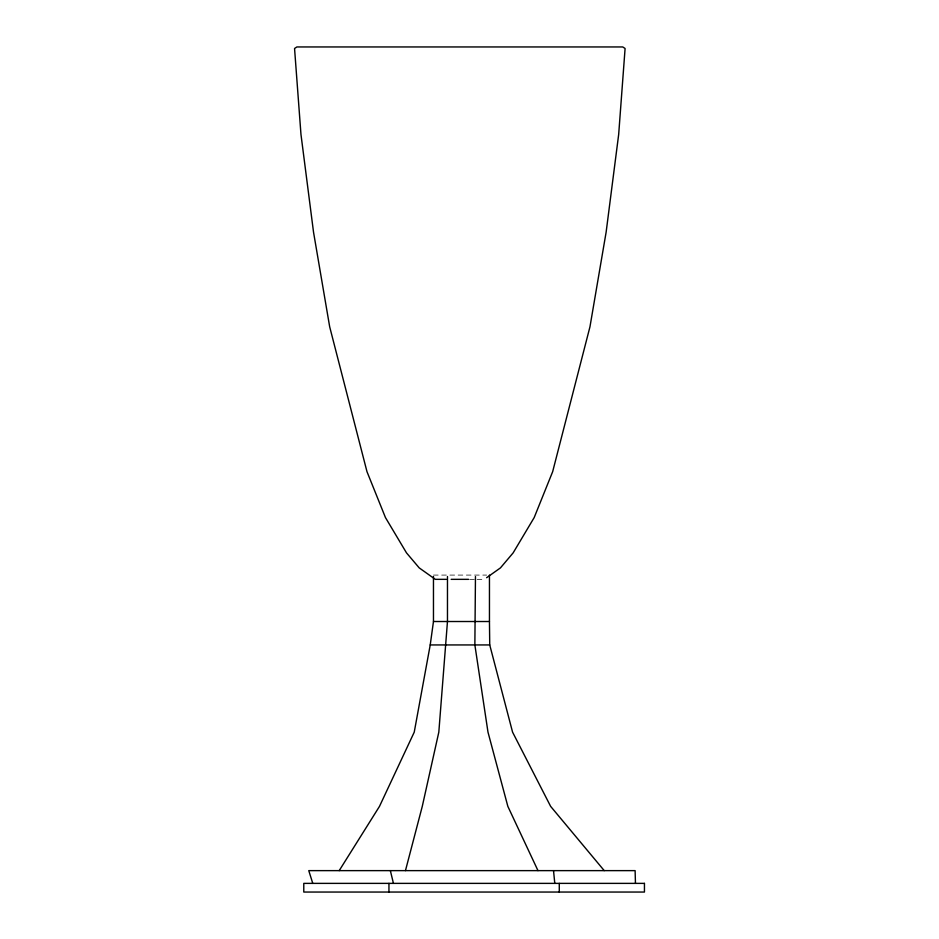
<?xml version="1.0" encoding="UTF-8"?>
<svg xmlns="http://www.w3.org/2000/svg" width="939" height="939" viewBox="0 0 939 939"><rect width="100%" height="100%" fill="white"/><g stroke="black" fill="none" stroke-linecap="round" stroke-linejoin="round"><path stroke-width="0.7" stroke-dasharray="4.7 3.52" d="M433.466 575.079L486.648 575.079M469.676 579.34L474.641 579.34M477.118 579.34L484.324 579.34"/><path stroke-width="1.41" d="M339.202 870.629L379.497 806.366L414.24 732.15L430.226 644.94L433.466 621.512L433.466 576.523M405.46 870.629L422.28 806.366L438.818 732.15L447.469 621.512L447.469 576.523M486.625 577.708L500.44 567.895L513.14 552.883L534.185 517.577L552.66 471.683L589.962 326.807L606.125 232.203L618.672 134.477L625.092 48.476L622.745 46.95L296.9 46.95L294.553 48.476L300.973 134.477L313.532 232.203L329.683 326.807L366.985 471.683L385.459 517.577L406.505 552.883L419.217 567.895L435.332 579.34L446.342 579.34M451.154 579.34L468.561 579.34M433.466 621.512L489.454 621.512L489.735 644.94L512.577 732.15L550.63 806.366L604.235 870.629M430.226 644.94L489.735 644.94M537.977 870.629L507.846 806.366L487.987 732.15L474.864 644.94L475.463 576.523M312.769 883.376L308.767 870.629L635.116 870.629L635.457 883.376M390.354 870.629L393.441 883.376M553.529 870.629L554.785 883.376M559.28 883.376L559.28 892.05M489.454 575.079L489.454 621.512M388.946 883.376L388.946 892.05M644.447 883.376L303.778 883.376L303.778 892.05L644.447 892.05L644.447 883.376"/></g></svg>
